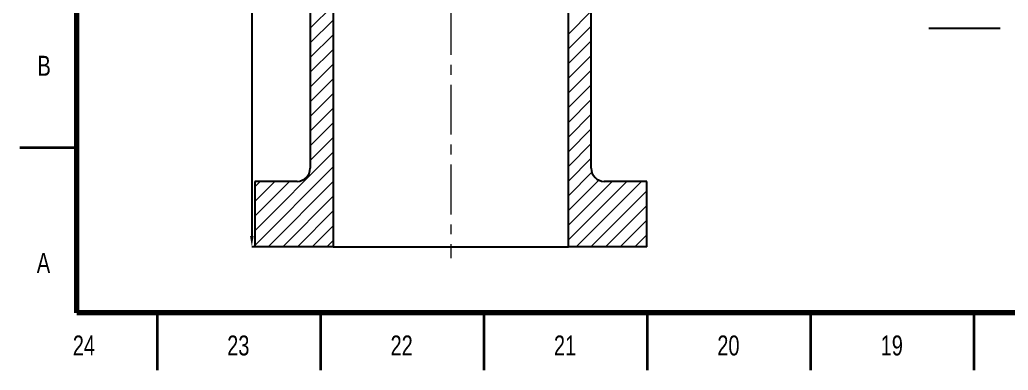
# Model space of a CAD drawing. Header units: millimetres. Extents: x 2 to 1187, y 2 to 839.
# Drawn here: x 2.5 to 305, y 2.5 to 109.6 of the extents above; entities that cross this region are included whole.
import ezdxf

# ---------------------------------------------------------------- set-up
doc = ezdxf.new("R2010")
doc.units = ezdxf.units.MM
doc.header["$PDSIZE"] = -1
doc.linetypes.add('CENTERX2', pattern=[20.32, 12.7, -2.54, 2.54, -2.54])
doc.styles.add('SLDTEXTSTYLE0', font='TXT', dxfattribs={"width": 0.75})
doc.dimstyles.new('SLDDIMSTYLE1', dxfattribs={"dimtxt": 3.5, "dimasz": 3.302, "dimexe": 0, "dimexo": 0.0625, "dimgap": 0.875, "dimtad": 1, "dimdec": 4, "dimlfac": 2.5, "dimrnd": 1e-09, "dimzin": 4, "dimdsep": 46, "dimtxsty": 'SLDTEXTSTYLE0', "dimsah": 1, "dimcen": 0.09, "dimadec": 0, "dimazin": 1, "dimtfac": 1, "dimtdec": 4, "dimtofl": 0, "dimtmove": 0, "dimatfit": 3, "dimfxl": 1, "dimfrac": 2, "dimtolj": 1, "dimtzin": 12, "dimarcsym": 0})

# ---------------------------------------------------------------- blocks, each defined once
blk = doc.blocks.new('SW_HATCH_2')
at = {"color": 0, "linetype": 'Continuous', "lineweight": 18}
for p, q in [((0, 71.84), (-7, 64.84)), ((79, 70.02), (72, 63.02)), ((0, 67.35), (-7, 60.35)), ((79, 65.53), (72, 58.53)), ((0, 62.86), (-7, 55.86)), ((79, 61.04), (72, 54.04)), ((0, 58.37), (-7, 51.37)), ((79, 56.55), (72, 49.55)), ((0, 53.88), (-7, 46.88)), ((79, 52.06), (72, 45.06)), ((0, 49.39), (-7, 42.39)), ((79, 47.57), (72, 40.57)), ((0, 44.9), (-7, 37.9)), ((79, 43.08), (72, 36.08)), ((0, 40.41), (-7, 33.41)), ((79, 38.59), (72, 31.59)), ((0, 35.92), (-7, 28.92)), ((79, 34.1), (72, 27.1)), ((0, 31.43), (-7, 24.43)), ((79, 29.61), (72, 22.61)), ((0, 26.94), (-24, 2.94)), ((79, 25.12), (72, 18.12)), ((0, 22.45), (-24, -1.55)), ((79.19, 20.82), (72, 13.63)), ((81.29, 18.42), (72, 9.14)), ((-13.39, 18.04), (-24, 7.43)), ((-17.88, 18.04), (-24, 11.92)), ((-22.37, 18.04), (-24, 16.41)), ((0, 17.96), (-19.92, -1.96)), ((89.88, 18.04), (72, 0.16)), ((85.39, 18.04), (72, 4.65)), ((94.37, 18.04), (74.37, -1.96)), ((96, 15.18), (78.86, -1.96)), ((0, 13.47), (-15.43, -1.96)), ((96, 10.69), (83.35, -1.96)), ((0, 8.98), (-10.94, -1.96)), ((96, 6.2), (87.84, -1.96)), ((0, 4.49), (-6.45, -1.96)), ((0, 0), (-1.96, -1.96)), ((96, 1.71), (92.33, -1.96))]:
    blk.add_line(p, q, dxfattribs=at)
blk = doc.blocks.new('_D')
at = {"color": 0, "linetype": 'Continuous', "lineweight": -2, "transparency": 16777216}
for p, q in [((134.33, 268.23), (73.52, 268.23)), ((73.52, 264.93), (73.52, 43.53)), ((98.33, 40.23), (73.52, 40.23))]:
    blk.add_line(p, q, dxfattribs=at)
at = {"color": 0, "linetype": 'Continuous', "transparency": 16777216}
for points in [[(72.97, 264.93), (74.07, 264.93), (73.52, 268.23)], [(72.97, 43.53), (74.07, 43.53), (73.52, 40.23)]]:
    blk.add_solid(points, dxfattribs=at)
at = {"layer": 'Defpoints', "color": 0, "linetype": 'Continuous', "transparency": 16777216}
for p in [(134.39, 268.23), (73.52, 40.23), (98.39, 40.23)]:
    blk.add_point(p, dxfattribs=at)
at = {"color": 0, "linetype": 'Continuous', "lineweight": 18, "transparency": 16777216, "insert": (69.07, 152.34), "char_height": 3.5, "width": 15.4339, "attachment_point": 2, "rotation": 90, "style": 'SLDTEXTSTYLE0'}
blk.add_mtext('\\A1;{\\fTimes New Roman|b0|i0|c0|p18;570}', dxfattribs=at)
blk = doc.blocks.new('*U60')
at = {"color": 0, "linetype": 'CENTERX2', "lineweight": 18, "ltscale": 1.2, "transparency": 16777216}
blk.add_line((0, 50.9), (0, -50.9), dxfattribs=at)

msp = doc.modelspace()

# ---------------------------------------------------------------- linework, layer by layer
at = {"color": 7, "linetype": 'Continuous', "lineweight": 70}
for p, q in [((20, 20), (20, 821)), ((1169, 20), (20, 20))]:
    msp.add_line(p, q, dxfattribs=at)
at = {"color": 7, "linetype": 'Continuous', "lineweight": 25}
for p, q in [((91.392389, 219.031644), (91.392389, 64.231644)), ((177.392389, 64.231644), (177.392389, 219.031644)), ((98.392389, 135.031644), (98.392389, 40.231644)), ((170.392389, 40.231644), (170.392389, 135.031644)), ((74.392389, 60.231644), (74.392389, 40.231644)), ((87.392389, 60.231644), (74.392389, 60.231644)), ((194.392389, 60.231644), (181.392389, 60.231644)), ((194.392389, 40.231644), (194.392389, 60.231644)), ((98.392389, 40.231644), (74.392389, 40.231644)), ((98.392389, 40.231644), (170.392389, 40.231644)), ((194.392389, 40.231644), (170.392389, 40.231644))]:
    msp.add_line(p, q, dxfattribs=at)
at = {"color": 7, "linetype": 'Continuous', "lineweight": 35}
for p, q in [((20, 70.5), (2.5, 70.5)), ((44.5, 20), (44.5, 2.5)), ((94.5, 20), (94.5, 2.5)), ((144.5, 20), (144.5, 2.5)), ((194.5, 20), (194.5, 2.5)), ((244.5, 20), (244.5, 2.5)), ((294.5, 20), (294.5, 2.5))]:
    msp.add_line(p, q, dxfattribs=at)
at = {"color": 7, "linetype": 'Continuous', "lineweight": 25}
for centre, start, end in [((87.392389, 64.231644), 270, 0), ((181.392389, 64.231644), 180, 270)]:
    msp.add_arc(centre, 4, start, end, dxfattribs=at)
at = {"layer": 'Defpoints'}
msp.add_line((280.721272, 107.108268), (302.524113, 107.108268), dxfattribs=at)

# ---------------------------------------------------------------- block references
at = {"color": 7, "linetype": 'Continuous', "lineweight": 18}
msp.add_blockref('SW_HATCH_2', (98.392389, 42.192157), dxfattribs=at)
at = {"color": 7, "linetype": 'CENTERX2', "lineweight": 18, "ltscale": 1.2}
msp.add_blockref('*U60', (134.392389, 87.631644), dxfattribs=at)

# ---------------------------------------------------------------- texts
at = {"color": 7, "linetype": 'Continuous', "lineweight": 0, "char_height": 6.096, "attachment_point": 2, "style": 'SLDTEXTSTYLE0'}
for s, insert in [('B', (9.953433, 98.61369)), ('A', (9.756583, 38.36369)), ('24', (22.127233, 13.11369)), ('23', (69.377233, 13.11369)), ('22', (119.377233, 13.11369)), ('21', (169.377233, 13.11369)), ('20', (219.377233, 13.11369)), ('19', (269.377233, 13.11369))]:
    msp.add_mtext(s, dxfattribs=dict(at, insert=insert))

# ---------------------------------------------------------------- dimensions: what is measured, and where the dimension line sits
at = {"color": 7, "linetype": 'Continuous', "lineweight": 18}
dim = msp.add_linear_dim(base=(73.518629, 40.231644), p1=(134.392389, 268.231644), p2=(98.392389, 40.231644), angle=90, text='{\\fTimes New Roman|b0|i0|c0|p18;570}', dimstyle='SLDDIMSTYLE1', dxfattribs=at)
dim.commit()
dim.dimension.update_dxf_attribs({"geometry": '_D', "text_midpoint": (73.518629, 152.343964), "dimtype": 160})

doc.saveas('drawing.dxf')
